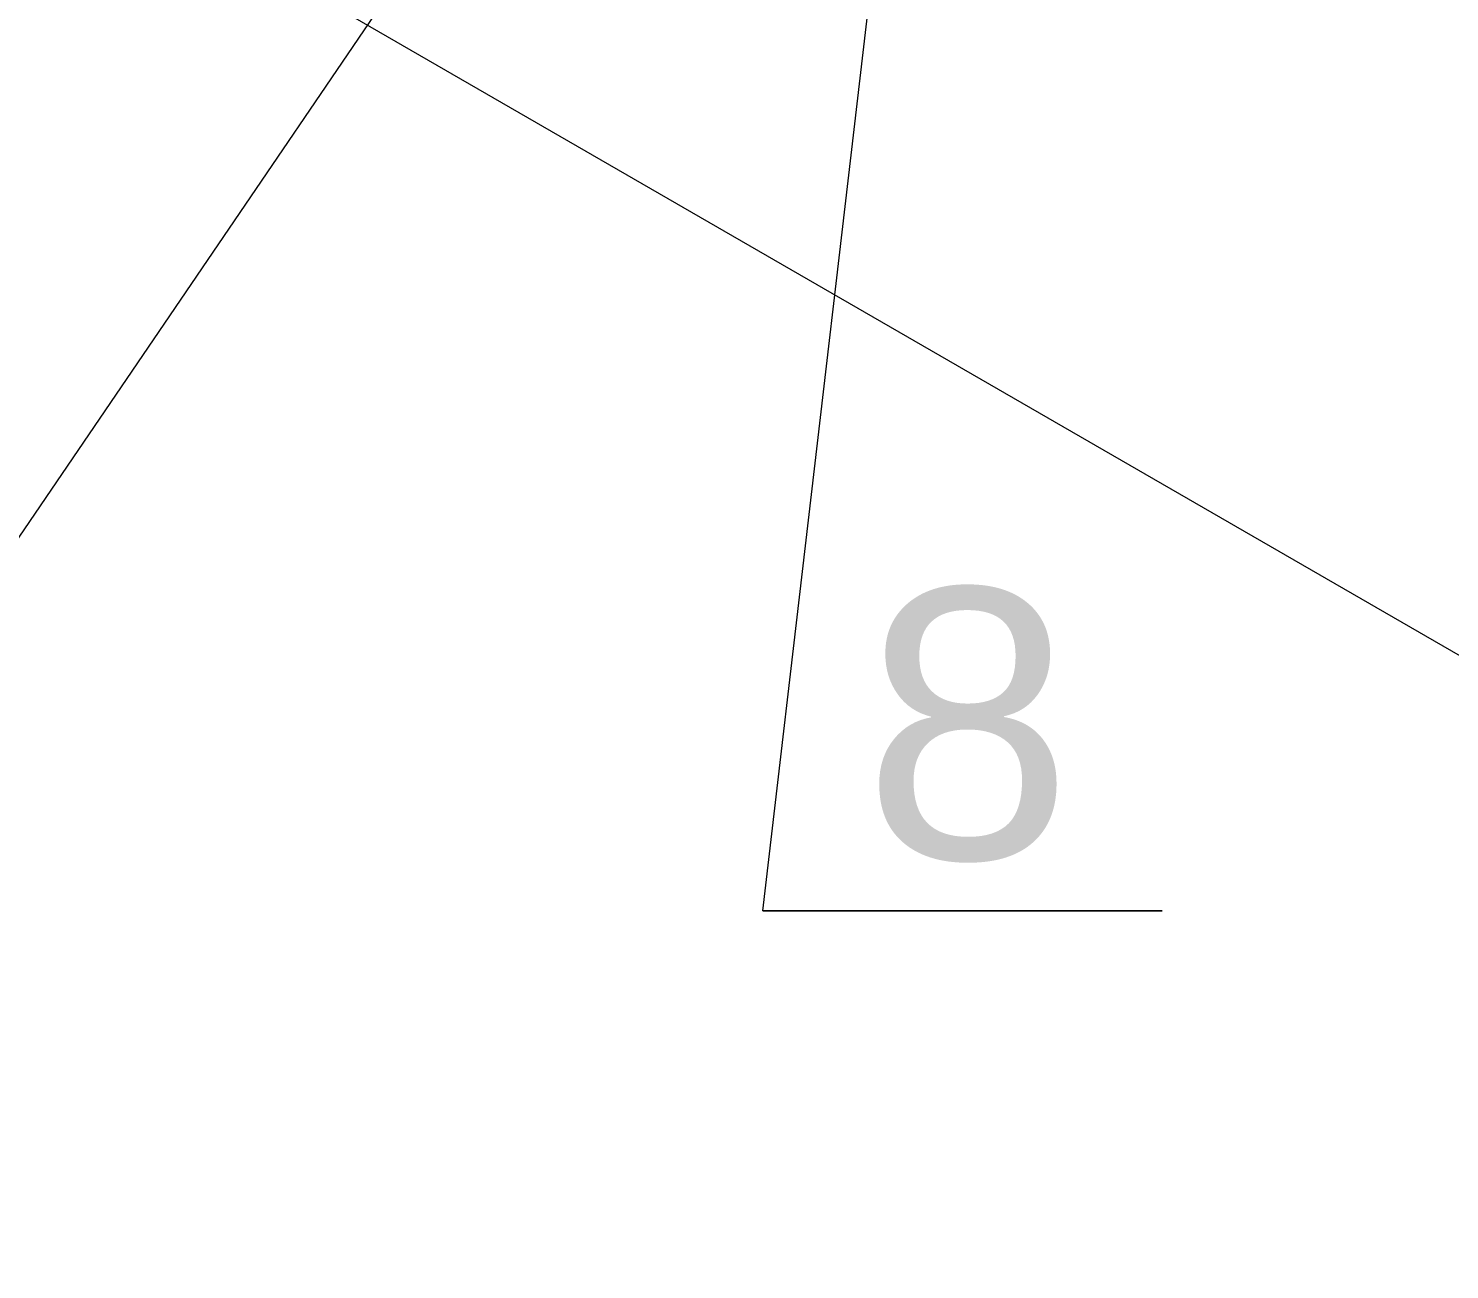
# Model space of a CAD drawing. Header units: millimetres. Extents: x 3 to 592, y 5 to 207.
# Drawn here: x 535.64 to 550.21, y 46.38 to 59.1 of the extents above; entities that cross this region are included whole.
import ezdxf

# ---------------------------------------------------------------- set-up
doc = ezdxf.new("R2010")
doc.units = ezdxf.units.MM
picture_1 = doc.add_image_def('image5.jpg', size_in_pixel=(760, 1236))

msp = doc.modelspace()

# ---------------------------------------------------------------- linework, layer by layer
at = {"color": 7, "lineweight": 0}
for points in [[(543.168404, 50.059167), (545.038126, 66.075278)], [(528.316459, 65.369722), (559.607848, 47.3075)], [(535.266181, 53.481111), (541.510348, 62.653333)], [(543.168404, 50.059167), (547.260626, 50.059167)], [(547.260626, 50.059167), (543.168404, 50.059167)], [(543.168404, 50.059167), (547.260626, 50.059167)], [(547.260626, 50.059167), (543.168404, 50.059167)], [(543.168404, 50.059167), (547.260626, 50.059167)], [(547.260626, 50.059167), (543.168404, 50.059167)]]:
    msp.add_lwpolyline(points, dxfattribs=at)

# ---------------------------------------------------------------- texts
at = {"color": 7, "insert": (544.192407, 53.362287), "char_height": 2.77273, "attachment_point": 1}
msp.add_mtext('{\\fArialUnicodeMS|b0|i0|c0;8}', dxfattribs=at)

# ---------------------------------------------------------------- pictures from other files: only their frames are drawn
image = msp.add_image(picture_1, insert=(462.612373, 26.904439), size_in_units=(110.2152, 179.750244))
image.dxf.flags = 7

doc.saveas('drawing.dxf')
